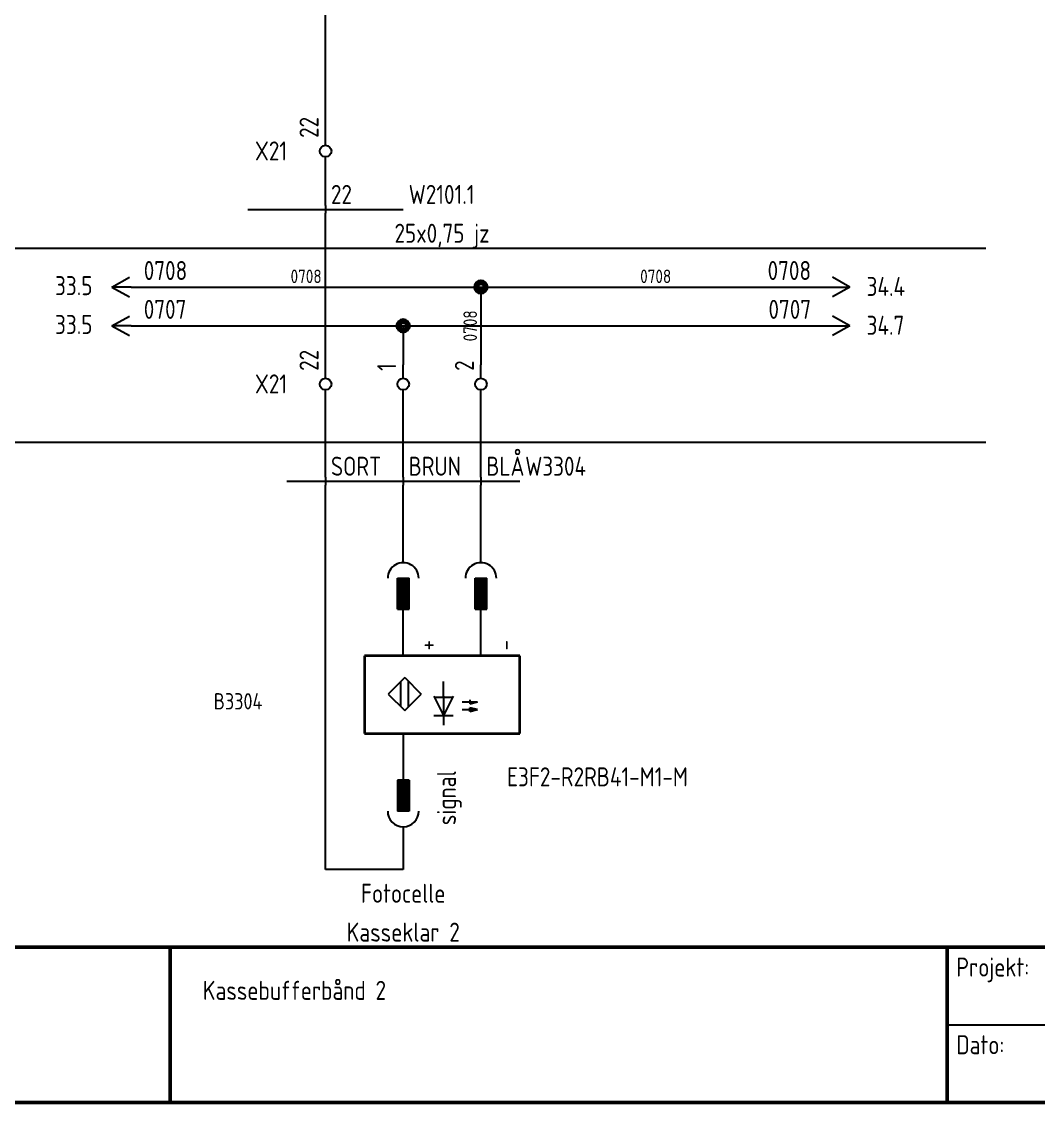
# Model space of a CAD drawing. Header units: millimetres. Extents: x 10 to 410, y 10 to 275.
# Drawn here: x 140.9 to 271.8, y 10 to 149.2 of the extents above; entities that cross this region are included whole.
import ezdxf
from ezdxf.enums import TextEntityAlignment as Align

# ---------------------------------------------------------------- set-up
doc = ezdxf.new("R2010")
doc.units = ezdxf.units.MM
doc.linetypes.add('Caddy_Solid', pattern=[0])
doc.layers.add('2', color=7, linetype='Continuous')
doc.styles.add('Caddy_Vectorfont1p', font='isocp___.ttf', dxfattribs={"width": 0.9})

# ---------------------------------------------------------------- blocks, each defined once
blk = doc.blocks.new('Blk1')
at = {"linetype": 'Caddy_Solid', "lineweight": 50}
for p, q in [((10, 30), (410, 30)), ((160, 30), (160, 10)), ((260, 30), (260, 10)), ((410, 10), (10, 10))]:
    blk.add_line(p, q, dxfattribs=at)
at = {"linetype": 'Caddy_Solid', "lineweight": 25}
blk.add_line((260, 20), (410, 20), dxfattribs=at)
at = {"lineweight": 25, "style": 'Caddy_Vectorfont1p', "width": 0.9}
for s, p in [('Projekt:', (261.2, 26.2)), ('Kassebufferbånd 2', (164.2, 23.2)), ('Dato:', (261.2, 16.2))]:
    blk.add_text(s, height=2.45, dxfattribs=at).set_placement(p)
blk = doc.blocks.new('Blk21')
at = {"linetype": 'Caddy_Solid', "lineweight": 25}
for p, q in [((190, 79.5), (190, 85)), ((189.25, 77.5), (190.75, 77.5)), ((189.25, 73.5), (189.25, 77.5)), ((189.5, 73.5), (189.5, 77.5)), ((189.75, 73.5), (189.75, 77.5)), ((190, 67.5), (190, 77.5)), ((190.25, 73.5), (190.25, 77.5)), ((190.5, 73.5), (190.5, 77.5)), ((190.75, 73.5), (190.75, 77.5)), ((189.25, 73.5), (190.75, 73.5))]:
    blk.add_line(p, q, dxfattribs=at)
blk.add_ellipse((190, 77.5), major_axis=(2, 0), ratio=1, start_param=0, end_param=3.141593, dxfattribs=at)
at = {"lineweight": 25, "style": 'Caddy_Vectorfont1p', "width": 0.9}
blk.add_attdef('$TAG175000_00', (189.05, 80.4), '', height=2.45, rotation=90, dxfattribs=at)
at = {"lineweight": 25, "style": 'Caddy_Vectorfont1p', "width": 0.9, "flags": 1}
for tag, p in [('$TAG160010', (185.5, 76.3)), ('$TAG160040', (185.1, 69.3))]:
    blk.add_attdef(tag, text='', height=2.45, dxfattribs=at).set_placement(p, align=Align.RIGHT)
at = {"lineweight": 25, "style": 'Caddy_Vectorfont1p', "width": 0.9}
blk.add_attdef('$TAG160030', text='', height=2.45, dxfattribs=at).set_placement((185.1, 72.8), align=Align.RIGHT)
blk.add_attdef('$TAG175000_01', text='', height=2.45, rotation=90, dxfattribs=at).set_placement((189.05, 71.9), align=Align.RIGHT)
blk = doc.blocks.new('Blk22')
at = {"linetype": 'Caddy_Solid', "lineweight": 25}
for p, q in [((200, 79.5), (200, 85)), ((199.25, 77.5), (200.75, 77.5)), ((199.25, 73.5), (199.25, 77.5)), ((199.5, 73.5), (199.5, 77.5)), ((199.75, 73.5), (199.75, 77.5)), ((200, 67.5), (200, 77.5)), ((200.25, 73.5), (200.25, 77.5)), ((200.5, 73.5), (200.5, 77.5)), ((200.75, 73.5), (200.75, 77.5)), ((199.25, 73.5), (200.75, 73.5))]:
    blk.add_line(p, q, dxfattribs=at)
blk.add_ellipse((200, 77.5), major_axis=(2, 0), ratio=1, start_param=0, end_param=3.141593, dxfattribs=at)
at = {"lineweight": 25, "style": 'Caddy_Vectorfont1p', "width": 0.9}
blk.add_attdef('$TAG175000_00', (199.05, 80.4), '', height=2.45, rotation=90, dxfattribs=at)
at = {"lineweight": 25, "style": 'Caddy_Vectorfont1p', "width": 0.9, "flags": 1}
for tag, p in [('$TAG160010', (195.5, 76.3)), ('$TAG160040', (195.1, 69.3))]:
    blk.add_attdef(tag, text='', height=2.45, dxfattribs=at).set_placement(p, align=Align.RIGHT)
at = {"lineweight": 25, "style": 'Caddy_Vectorfont1p', "width": 0.9}
blk.add_attdef('$TAG160030', text='', height=2.45, dxfattribs=at).set_placement((195.1, 72.8), align=Align.RIGHT)
blk.add_attdef('$TAG175000_01', text='', height=2.45, rotation=90, dxfattribs=at).set_placement((199.05, 71.9), align=Align.RIGHT)
blk = doc.blocks.new('Blk23')
at = {"linetype": 'Caddy_Solid', "lineweight": 25}
for p, q in [((190, 57.5), (190, 47.5)), ((189.25, 51.5), (189.25, 47.5)), ((190.75, 51.5), (189.25, 51.5)), ((189.5, 51.5), (189.5, 47.5)), ((189.75, 51.5), (189.75, 47.5)), ((190.25, 51.5), (190.25, 47.5)), ((190.5, 51.5), (190.5, 47.5)), ((190.75, 51.5), (190.75, 47.5)), ((190.75, 47.5), (189.25, 47.5)), ((190, 45.5), (190, 40))]:
    blk.add_line(p, q, dxfattribs=at)
blk.add_ellipse((190, 47.5), major_axis=(2, 0), ratio=1, start_param=3.141593, end_param=6.283185, dxfattribs=at)
at = {"lineweight": 25, "style": 'Caddy_Vectorfont1p', "width": 0.9}
blk.add_attdef('$TAG175000_00', (189.05, 52.4), '', height=2.45, rotation=90, dxfattribs=at)
at = {"lineweight": 25, "style": 'Caddy_Vectorfont1p', "width": 0.9, "flags": 1}
for tag, p in [('$TAG160010', (185.5, 46.3)), ('$TAG160040', (185.1, 39.3))]:
    blk.add_attdef(tag, text='', height=2.45, dxfattribs=at).set_placement(p, align=Align.RIGHT)
at = {"lineweight": 25, "style": 'Caddy_Vectorfont1p', "width": 0.9}
blk.add_attdef('$TAG160030', text='', height=2.45, dxfattribs=at).set_placement((185.1, 42.8), align=Align.RIGHT)
blk.add_attdef('$TAG175000_01', text='', height=2.45, rotation=90, dxfattribs=at).set_placement((189.05, 43.9), align=Align.RIGHT)
blk = doc.blocks.new('Blk20')
at = {"linetype": 'Caddy_Solid', "lineweight": 35}
for p, q in [((185, 67.5), (185, 57.5)), ((205, 67.5), (185, 67.5)), ((205, 57.5), (205, 67.5)), ((185, 57.5), (205, 57.5))]:
    blk.add_line(p, q, dxfattribs=at)
at = {"linetype": 'Caddy_Solid', "lineweight": 25}
for p, q in [((190.2, 64.7), (188.08, 62.58)), ((189.7, 60.96), (189.7, 64.2)), ((190.2, 64.7), (192.32, 62.58)), ((190.7, 60.96), (190.7, 64.2)), ((195.2, 62.33), (195.2, 64.2)), ((188.08, 62.58), (190.2, 60.46)), ((190.2, 60.46), (192.32, 62.58)), ((193.95, 62.33), (195.2, 59.83)), ((194, 62.2), (196.4, 62.2)), ((196.45, 62.33), (195.2, 59.83)), ((195.2, 62.33), (195.2, 59.83)), ((197.58, 61.58), (199.58, 61.58)), ((198.58, 61.83), (198.58, 61.33)), ((198.58, 61.33), (199.58, 61.58)), ((197.58, 60.58), (199.58, 60.58)), ((199.58, 60.58), (198.58, 60.83)), ((198.58, 60.33), (198.58, 60.83)), ((198.58, 60.33), (199.58, 60.58)), ((193.95, 59.83), (196.45, 59.83)), ((195.2, 59.83), (195.2, 58.58))]:
    blk.add_line(p, q, dxfattribs=at)
for name in ['Blk21', 'Blk22', 'Blk23']:
    blk.add_blockref(name, (0, 0, 1))
at = {"lineweight": 35, "style": 'Caddy_Vectorfont1p', "width": 0.9}
for s, p in [('+', (194.3, 68.2)), ('-', (204.3, 68.2)), ('signal', (196.8, 45.7))]:
    blk.add_text(s, height=2.45, rotation=90, dxfattribs=at).set_placement(p)
blk = doc.blocks.new('Blk24')
at = {"linetype": 'Caddy_Solid', "lineweight": 25}
for p, q in [((190, 103.25), (190, 105)), ((190, 100), (190, 101.75))]:
    blk.add_line(p, q, dxfattribs=at)
blk.add_circle((190, 102.5), 0.75, dxfattribs=at)
at = {"lineweight": 25, "style": 'Caddy_Vectorfont1p', "width": 0.9, "flags": 1}
blk.add_attdef('$TAG160410', (192.6, 104.2), '', height=2.45, rotation=90, dxfattribs=at)
at = {"layer": '2', "lineweight": 25, "style": 'Caddy_Vectorfont1p', "width": 0.9}
blk.add_attdef('$TAG160400', (189.1, 104.2), '', height=2.45, rotation=90, dxfattribs=at)
at = {"layer": '2', "lineweight": 25, "style": 'Caddy_Vectorfont1p', "width": 0.9, "flags": 1}
for tag, p in [('$TAG140020', (185.05, 108.3)), ('$TAG140050', (185.05, 104.8)), ('$TAG160010', (185.05, 101.3)), ('$TAG160030', (185.05, 97.8)), ('$TAG160040', (185.05, 92.8))]:
    blk.add_attdef(tag, text='', height=2.45, dxfattribs=at).set_placement(p, align=Align.RIGHT)
blk = doc.blocks.new('Blk25')
at = {"linetype": 'Caddy_Solid', "lineweight": 25}
for p, q in [((200, 103.25), (200, 105)), ((200, 100), (200, 101.75))]:
    blk.add_line(p, q, dxfattribs=at)
blk.add_circle((200, 102.5), 0.75, dxfattribs=at)
at = {"lineweight": 25, "style": 'Caddy_Vectorfont1p', "width": 0.9, "flags": 1}
blk.add_attdef('$TAG160410', (202.6, 104.2), '', height=2.45, rotation=90, dxfattribs=at)
at = {"layer": '2', "lineweight": 25, "style": 'Caddy_Vectorfont1p', "width": 0.9}
blk.add_attdef('$TAG160400', (199.1, 104.2), '', height=2.45, rotation=90, dxfattribs=at)
at = {"layer": '2', "lineweight": 25, "style": 'Caddy_Vectorfont1p', "width": 0.9, "flags": 1}
for tag, p in [('$TAG140020', (195.05, 108.3)), ('$TAG140050', (195.05, 104.8)), ('$TAG160010', (195.05, 101.3)), ('$TAG160030', (195.05, 97.8)), ('$TAG160040', (195.05, 92.8))]:
    blk.add_attdef(tag, text='', height=2.45, dxfattribs=at).set_placement(p, align=Align.RIGHT)
blk = doc.blocks.new('Blk26')
at = {"linetype": 'Caddy_Solid', "lineweight": 25}
for p, q in [((180, 103.25), (180, 105)), ((180, 100), (180, 101.75))]:
    blk.add_line(p, q, dxfattribs=at)
blk.add_circle((180, 102.5), 0.75, dxfattribs=at)
at = {"lineweight": 25, "style": 'Caddy_Vectorfont1p', "width": 0.9, "flags": 1}
blk.add_attdef('$TAG160410', (182.6, 104.2), '', height=2.45, rotation=90, dxfattribs=at)
at = {"layer": '2', "lineweight": 25, "style": 'Caddy_Vectorfont1p', "width": 0.9}
blk.add_attdef('$TAG160400', (179.1, 104.2), '', height=2.45, rotation=90, dxfattribs=at)
at = {"layer": '2', "lineweight": 25, "style": 'Caddy_Vectorfont1p', "width": 0.9, "flags": 1}
for tag, p in [('$TAG140020', (175.05, 108.3)), ('$TAG140050', (175.05, 104.8)), ('$TAG160030', (175.05, 97.8)), ('$TAG160040', (175.05, 92.8))]:
    blk.add_attdef(tag, text='', height=2.45, dxfattribs=at).set_placement(p, align=Align.RIGHT)
at = {"layer": '2', "lineweight": 25, "style": 'Caddy_Vectorfont1p', "width": 0.9}
blk.add_attdef('$TAG160010', text='', height=2.45, dxfattribs=at).set_placement((175.05, 101.3), align=Align.RIGHT)
blk = doc.blocks.new('Blk27')
at = {"linetype": 'Caddy_Solid', "lineweight": 25}
for p, q in [((152.5, 110), (154.75, 111.25)), ((152.5, 110), (154.75, 108.75)), ((155, 110), (152.5, 110))]:
    blk.add_line(p, q, dxfattribs=at)
at = {"lineweight": 25, "style": 'Caddy_Vectorfont1p', "width": 0.9}
blk.add_attdef('$TAG160010', (156.6, 110.9), '', height=2.45, dxfattribs=at)
blk.add_attdef('$TAG160500', text='', height=2.45, dxfattribs=at).set_placement((150, 108.95), align=Align.RIGHT)
blk = doc.blocks.new('Blk28')
at = {"linetype": 'Caddy_Solid', "lineweight": 25}
for p, q in [((152.5, 115), (154.75, 116.25)), ((152.5, 115), (154.75, 113.75)), ((155, 115), (152.5, 115))]:
    blk.add_line(p, q, dxfattribs=at)
at = {"lineweight": 25, "style": 'Caddy_Vectorfont1p', "width": 0.9}
blk.add_attdef('$TAG160010', (156.6, 115.9), '', height=2.45, dxfattribs=at)
blk.add_attdef('$TAG160500', text='', height=2.45, dxfattribs=at).set_placement((150, 113.95), align=Align.RIGHT)
blk = doc.blocks.new('Blk29')
at = {"linetype": 'Caddy_Solid', "lineweight": 25}
for p, q in [((245, 110), (247.5, 110)), ((247.5, 110), (245.25, 111.25)), ((247.5, 110), (245.25, 108.75))]:
    blk.add_line(p, q, dxfattribs=at)
at = {"lineweight": 25, "style": 'Caddy_Vectorfont1p', "width": 0.9}
blk.add_attdef('$TAG160010', text='', height=2.45, dxfattribs=at).set_placement((242.5, 110.9), align=Align.RIGHT)
blk.add_attdef('$TAG160500', (249.65, 108.85), '', height=2.45, dxfattribs=at)
blk = doc.blocks.new('Blk30')
at = {"linetype": 'Caddy_Solid', "lineweight": 25}
for p, q in [((247.5, 115), (245.25, 116.25)), ((245, 115), (247.5, 115)), ((247.5, 115), (245.25, 113.75))]:
    blk.add_line(p, q, dxfattribs=at)
at = {"lineweight": 25, "style": 'Caddy_Vectorfont1p', "width": 0.9}
blk.add_attdef('$TAG160010', text='', height=2.45, dxfattribs=at).set_placement((242.5, 115.9), align=Align.RIGHT)
blk.add_attdef('$TAG160500', (249.65, 113.85), '', height=2.45, dxfattribs=at)
blk = doc.blocks.new('Blk37')
at = {"linetype": 'Caddy_Solid', "lineweight": 25}
for p, q in [((180, 133.25), (180, 135)), ((180, 130), (180, 131.75))]:
    blk.add_line(p, q, dxfattribs=at)
blk.add_circle((180, 132.5), 0.75, dxfattribs=at)
at = {"lineweight": 25, "style": 'Caddy_Vectorfont1p', "width": 0.9, "flags": 1}
blk.add_attdef('$TAG160410', (182.6, 134.2), '', height=2.45, rotation=90, dxfattribs=at)
at = {"layer": '2', "lineweight": 25, "style": 'Caddy_Vectorfont1p', "width": 0.9}
blk.add_attdef('$TAG160400', (179.1, 134.2), '', height=2.45, rotation=90, dxfattribs=at)
at = {"layer": '2', "lineweight": 25, "style": 'Caddy_Vectorfont1p', "width": 0.9, "flags": 1}
for tag, p in [('$TAG140020', (175.05, 138.3)), ('$TAG140050', (175.05, 134.8)), ('$TAG160030', (175.05, 127.8)), ('$TAG160040', (175.05, 122.8))]:
    blk.add_attdef(tag, text='', height=2.45, dxfattribs=at).set_placement(p, align=Align.RIGHT)
at = {"layer": '2', "lineweight": 25, "style": 'Caddy_Vectorfont1p', "width": 0.9}
blk.add_attdef('$TAG160010', text='', height=2.45, dxfattribs=at).set_placement((175.05, 131.3), align=Align.RIGHT)
blk = doc.blocks.new('Blk45')
at = {"linetype": 'Caddy_Solid', "lineweight": 25}
blk.add_line((180, 125.5), (180, 124.5), dxfattribs=at)
at = {"lineweight": 25, "style": 'Caddy_Vectorfont1p', "width": 0.9}
for tag, p in [('$TAG160210', (180.7, 125.7)), ('$TAG160010', (190.7, 125.7)), ('$TAG160030', (190.7, 120.7)), ('$TAG160200', (190.7, 115.7))]:
    blk.add_attdef(tag, p, '', height=2.45, dxfattribs=at)
at = {"lineweight": 25, "style": 'Caddy_Vectorfont1p', "width": 0.9, "flags": 1}
for tag, p in [('$TAG160220', (180.7, 120.7)), ('$TAG160230', (180.7, 115.7)), ('$TAG160040', (190.7, 110.7)), ('$TAG160101', (190.7, 105.7))]:
    blk.add_attdef(tag, p, '', height=2.45, dxfattribs=at)
blk = doc.blocks.new('Blk46')
at = {"linetype": 'Caddy_Solid', "lineweight": 25}
blk.add_line((180, 90.5), (180, 89.5), dxfattribs=at)
at = {"lineweight": 25, "style": 'Caddy_Vectorfont1p', "width": 0.9}
for tag, p in [('$TAG160210', (180.7, 90.7)), ('$TAG160010', (205.7, 90.7))]:
    blk.add_attdef(tag, p, '', height=2.45, dxfattribs=at)
at = {"lineweight": 25, "style": 'Caddy_Vectorfont1p', "width": 0.9, "flags": 1}
for tag, p in [('$TAG160220', (180.7, 85.7)), ('$TAG160030', (205.7, 85.7)), ('$TAG160230', (180.7, 80.7)), ('$TAG160200', (205.7, 80.7)), ('$TAG160040', (205.7, 75.7)), ('$TAG160101', (205.7, 70.7))]:
    blk.add_attdef(tag, p, '', height=2.45, dxfattribs=at)
blk = doc.blocks.new('Blk47')
at = {"linetype": 'Caddy_Solid', "lineweight": 25}
blk.add_line((190, 90.5), (190, 89.5), dxfattribs=at)
at = {"lineweight": 25, "style": 'Caddy_Vectorfont1p', "width": 0.9}
blk.add_attdef('$TAG160210', (190.7, 90.7), '', height=2.45, dxfattribs=at)
at = {"lineweight": 25, "style": 'Caddy_Vectorfont1p', "width": 0.9, "flags": 1}
for tag, p in [('$TAG160010', (205.7, 90.7)), ('$TAG160220', (190.7, 85.7)), ('$TAG160030', (205.7, 85.7)), ('$TAG160230', (190.7, 80.7)), ('$TAG160200', (205.7, 80.7)), ('$TAG160040', (205.7, 75.7)), ('$TAG160101', (205.7, 70.7))]:
    blk.add_attdef(tag, p, '', height=2.45, dxfattribs=at)
blk = doc.blocks.new('Blk48')
at = {"linetype": 'Caddy_Solid', "lineweight": 25}
blk.add_line((200, 90.5), (200, 89.5), dxfattribs=at)
at = {"lineweight": 25, "style": 'Caddy_Vectorfont1p', "width": 0.9}
for tag, p in [('$TAG160210', (200.7, 90.7)), ('$TAG160010', (205.7, 90.7)), ('$TAG160030', (205.7, 85.7)), ('$TAG160200', (205.7, 80.7))]:
    blk.add_attdef(tag, p, '', height=2.45, dxfattribs=at)
at = {"lineweight": 25, "style": 'Caddy_Vectorfont1p', "width": 0.9, "flags": 1}
for tag, p in [('$TAG160220', (200.7, 85.7)), ('$TAG160230', (200.7, 80.7)), ('$TAG160040', (205.7, 75.7)), ('$TAG160101', (205.7, 70.7))]:
    blk.add_attdef(tag, p, '', height=2.45, dxfattribs=at)

msp = doc.modelspace()

# ---------------------------------------------------------------- linework, layer by layer
at = {"linetype": 'Caddy_Solid', "lineweight": 25}
for p, q in [((180, 135), (180, 185)), ((180, 125.5), (180, 130)), ((170, 125), (190, 125)), ((180, 105), (180, 124.5)), ((30, 120), (265, 120)), ((155, 115), (200, 115)), ((200, 115), (200, 105)), ((200, 115), (245, 115)), ((155, 110), (190, 110)), ((190, 110), (190, 105)), ((190, 110), (245, 110)), ((180, 94.5), (180, 100)), ((190, 90.5), (190, 100)), ((200, 90.5), (200, 100)), ((30, 95), (265, 95)), ((180, 94.5), (180, 94.5)), ((180, 90.5), (180, 94.5)), ((175, 90), (205, 90)), ((180, 40), (180, 89.5)), ((190, 85), (190, 89.5)), ((200, 85), (200, 89.5)), ((190, 40), (180, 40))]:
    msp.add_line(p, q, dxfattribs=at)
at = {"lineweight": 40}
for centre, radius in [((200, 115), 0.8), ((200, 115), 0.6), ((200, 115), 0.4), ((190, 110), 0.8), ((190, 110), 0.6), ((190, 110), 0.4)]:
    msp.add_circle(centre, radius, dxfattribs=at)

# ---------------------------------------------------------------- block references
for name in ['Blk1', 'Blk20']:
    msp.add_blockref(name, (0, 0, 1))
ref = msp.add_blockref('Blk37', (0, 0, 1))
ref.add_attrib('$TAG160010', 'X21', dxfattribs={"layer": '2', "lineweight": 25, "height": 2.45, "style": 'Caddy_Vectorfont1p', "width": 0.9}).set_placement((175.05, 131.3), align=Align.RIGHT)
ref.add_attrib('$TAG160400', '22', (179.1, 134.2), dxfattribs={"layer": '2', "lineweight": 25, "height": 2.45, "rotation": 90, "style": 'Caddy_Vectorfont1p', "width": 0.9})
ref = msp.add_blockref('Blk45', (0, 0, 1))
ref.add_attrib('$TAG160010', 'W2101.1', (190.7, 125.7), dxfattribs={"lineweight": 25, "height": 2.45, "style": 'Caddy_Vectorfont1p', "width": 0.9})
ref.add_attrib('$TAG160210', '22', (180.7, 125.7), dxfattribs={"lineweight": 25, "height": 2.45, "style": 'Caddy_Vectorfont1p', "width": 0.9})
ref = msp.add_blockref('Blk28', (0, 0, 1))
ref.add_attrib('$TAG160010', '0708', (156.6, 115.9), dxfattribs={"lineweight": 25, "height": 2.45, "style": 'Caddy_Vectorfont1p', "width": 0.9})
ref.add_attrib('$TAG160500', '33.5', dxfattribs={"lineweight": 25, "height": 2.45, "style": 'Caddy_Vectorfont1p', "width": 0.9}).set_placement((150, 113.95), align=Align.RIGHT)
ref = msp.add_blockref('Blk30', (0, 0, 1))
ref.add_attrib('$TAG160010', '0708', dxfattribs={"lineweight": 25, "height": 2.45, "style": 'Caddy_Vectorfont1p', "width": 0.9}).set_placement((242.5, 115.9), align=Align.RIGHT)
ref.add_attrib('$TAG160500', '34.4', (249.65, 113.85), dxfattribs={"lineweight": 25, "height": 2.45, "style": 'Caddy_Vectorfont1p', "width": 0.9})
ref = msp.add_blockref('Blk27', (0, 0, 1))
ref.add_attrib('$TAG160010', '0707', (156.6, 110.9), dxfattribs={"lineweight": 25, "height": 2.45, "style": 'Caddy_Vectorfont1p', "width": 0.9})
ref.add_attrib('$TAG160500', '33.5', dxfattribs={"lineweight": 25, "height": 2.45, "style": 'Caddy_Vectorfont1p', "width": 0.9}).set_placement((150, 108.95), align=Align.RIGHT)
ref = msp.add_blockref('Blk29', (0, 0, 1))
ref.add_attrib('$TAG160010', '0707', dxfattribs={"lineweight": 25, "height": 2.45, "style": 'Caddy_Vectorfont1p', "width": 0.9}).set_placement((242.5, 110.9), align=Align.RIGHT)
ref.add_attrib('$TAG160500', '34.7', (249.65, 108.85), dxfattribs={"lineweight": 25, "height": 2.45, "style": 'Caddy_Vectorfont1p', "width": 0.9})
ref = msp.add_blockref('Blk26', (0, 0, 1))
ref.add_attrib('$TAG160010', 'X21', dxfattribs={"layer": '2', "lineweight": 25, "height": 2.45, "style": 'Caddy_Vectorfont1p', "width": 0.9}).set_placement((175.05, 101.3), align=Align.RIGHT)
ref.add_attrib('$TAG160400', '22', (179.1, 104.2), dxfattribs={"layer": '2', "lineweight": 25, "height": 2.45, "rotation": 90, "style": 'Caddy_Vectorfont1p', "width": 0.9})
ref = msp.add_blockref('Blk24', (0, 0, 1))
ref.add_attrib('$TAG160400', '1', (189.1, 104.2), dxfattribs={"layer": '2', "lineweight": 25, "height": 2.45, "rotation": 90, "style": 'Caddy_Vectorfont1p', "width": 0.9})
ref = msp.add_blockref('Blk25', (0, 0, 1))
ref.add_attrib('$TAG160400', '2', (199.1, 104.2), dxfattribs={"layer": '2', "lineweight": 25, "height": 2.45, "rotation": 90, "style": 'Caddy_Vectorfont1p', "width": 0.9})
ref = msp.add_blockref('Blk48', (0, 0, 1))
ref.add_attrib('$TAG160010', 'W3304', (205.7, 90.7), dxfattribs={"lineweight": 25, "height": 2.45, "style": 'Caddy_Vectorfont1p', "width": 0.9})
ref.add_attrib('$TAG160210', 'BLÅ', (200.7, 90.7), dxfattribs={"lineweight": 25, "height": 2.45, "style": 'Caddy_Vectorfont1p', "width": 0.9})
ref = msp.add_blockref('Blk46', (0, 0, 1))
ref.add_attrib('$TAG160010', 'W3304', (205.7, 90.7), dxfattribs={"lineweight": 25, "height": 2.45, "style": 'Caddy_Vectorfont1p', "width": 0.9})
ref.add_attrib('$TAG160210', 'SORT', (180.7, 90.7), dxfattribs={"lineweight": 25, "height": 2.45, "style": 'Caddy_Vectorfont1p', "width": 0.9})
ref = msp.add_blockref('Blk47', (0, 0, 1))
ref.add_attrib('$TAG160210', 'BRUN', (190.7, 90.7), dxfattribs={"lineweight": 25, "height": 2.45, "style": 'Caddy_Vectorfont1p', "width": 0.9})

# ---------------------------------------------------------------- texts
at = {"lineweight": 25, "style": 'Caddy_Vectorfont1p', "width": 0.9}
for s, height, p in [('25x0,75 jz', 2.45, (195, 120.7)), ('0708', 1.75, (177.5, 115.5)), ('0708', 1.75, (222.5, 115.5)), ('E3F2-R2RB41-M1-M', 2.45, (215, 50.7)), ('Fotocelle', 2.45, (190, 35.7)), ('Kasseklar 2', 2.45, (190, 30.7))]:
    msp.add_text(s, height=height, dxfattribs=at).set_placement(p, align=Align.CENTER)
msp.add_text('0708', height=1.75, rotation=90, dxfattribs=at).set_placement((199.5, 110), align=Align.CENTER)
msp.add_text('B3304', height=2.1, dxfattribs=at).set_placement((165.6, 60.6))

doc.saveas('drawing.dxf')
